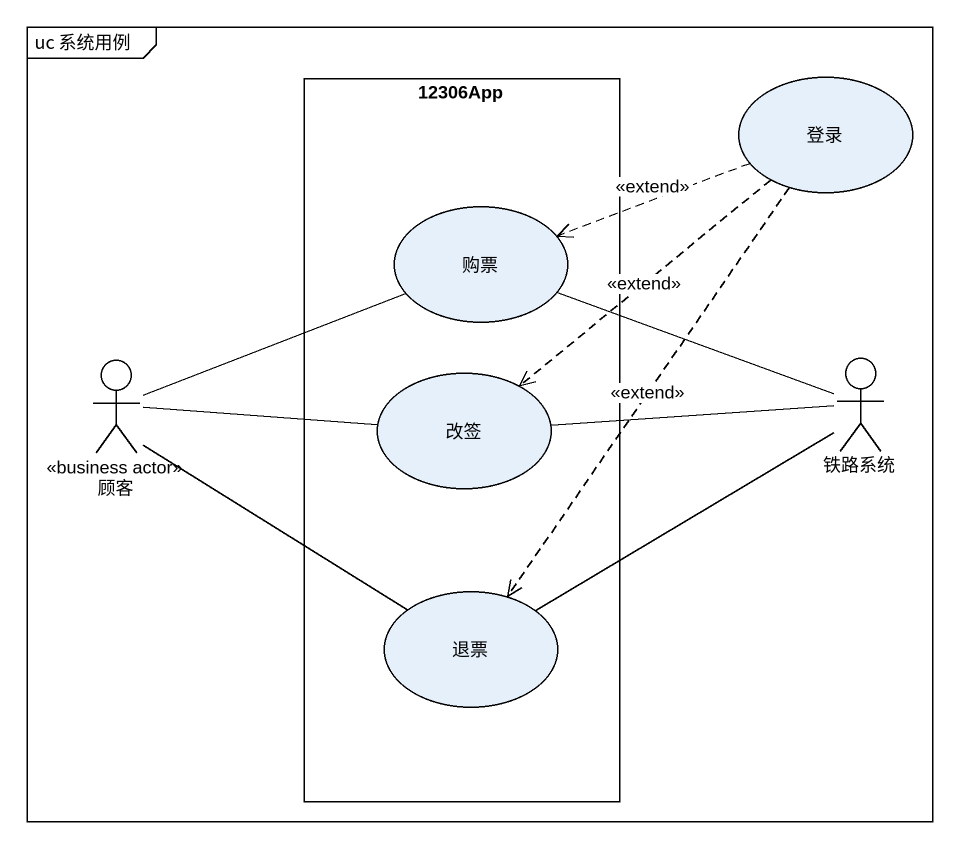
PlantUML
@startuml
mainframe uc 系统用例
rectangle "12306App" as r12306App {
  usecase 购票
  usecase 改签
  usecase 退票
}
usecase 登录
actor 顾客 <<business actor>>
actor 铁路系统
登录 .left.> 购票 : <<extend>>
登录 ..> 改签 : <<extend>>
登录 ..> 退票 : <<extend>>
购票 -right- 铁路系统
顾客 -right- 购票
顾客 -right- 改签
顾客 -- 退票
改签 -right- 铁路系统
退票 -right- 铁路系统
@enduml
